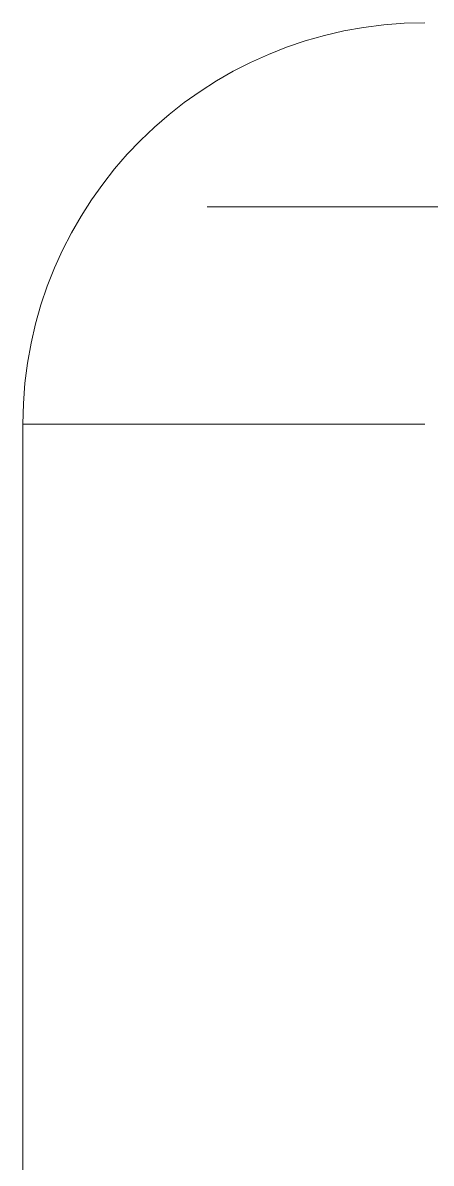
# Model space of a CAD drawing. Header units: inches. Extents: x -0.2 to 48, y -0.6 to 31.4.
# Drawn here: x 4.64 to 4.8172, y 24.553 to 25.0488 of the extents above; entities that cross this region are included whole.
import ezdxf

# ---------------------------------------------------------------- set-up
doc = ezdxf.new("R2010")
doc.units = ezdxf.units.IN
doc.header["$MEASUREMENT"] = 0
doc.layers.add('1', color=7, linetype='Continuous', true_color=0xffffff)
doc.layers.add('21', color=7, linetype='Continuous', true_color=0xffffff)

# ---------------------------------------------------------------- blocks, each defined once
blk = doc.blocks.new('08ic1064_MODEL')
at = {"layer": '1', "color": 252, "linetype": 'Continuous', "lineweight": 18}
for p, q in [((1, 13.875), (0.094488, 13.875)), ((0.094488, 0.094488), (0.094488, 13.875)), ((0.094488, 0.094488, 0.08), (0.094488, 0.094488)), ((11.905512, 0.094488), (0.094488, 0.094488))]:
    blk.add_line(p, q, dxfattribs=at)
at = {"layer": '1', "color": 252, "linetype": 'Continuous', "lineweight": 18, "extrusion": (0, 1, 0)}
blk.add_arc((-0.094488, 0.174488, 13.875), 0.174488, 270, 0, dxfattribs=at)
at = {"layer": '1', "color": 252, "linetype": 'Continuous', "lineweight": 18, "extrusion": (-1.9824e-17, -1, 0)}
blk.add_arc((0.094488, 0.174488, -0.094488), 0.174488, 180, 270, dxfattribs=at)
at = {"layer": '1', "color": 252, "linetype": 'Continuous', "lineweight": 18, "extrusion": (1, 0, 0)}
blk.add_arc((0.094488, 0.174488, 0.094488), 0.174488, 180, 270, dxfattribs=at)
blk = doc.blocks.new('08ic1067_MODEL')
at = {"layer": '21', "color": 53, "linetype": 'Continuous', "lineweight": 18, "extrusion": (1, 0, 0)}
blk.add_arc((13.695, 0.18, 11.875), 0.18, 270, 0, dxfattribs=at)
blk = doc.blocks.new('08ic1064_am')
at = {"layer": '1', "color": 2, "linetype": 'Continuous', "lineweight": 18, "extrusion": (1, 0, 0)}
blk.add_blockref('08ic1064_MODEL', (0, 0.056378, -0.18), dxfattribs=at)
blk.add_blockref('08ic1064_MODEL', (0, 0.056378, -0.18), dxfattribs=at)
at = {"layer": '1', "color": 2, "linetype": 'Continuous', "lineweight": 18, "extrusion": (-1, 0, 0)}
blk.add_blockref('08ic1067_MODEL', (-11.875, 11.0625, -0.08), dxfattribs=at)
blk.add_blockref('08ic1067_MODEL', (-11.875, 11.0625, -0.08), dxfattribs=at)

msp = doc.modelspace()

# ---------------------------------------------------------------- block references
at = {"layer": '21', "color": 2, "linetype": 'Continuous', "lineweight": 18, "extrusion": (0, 0, -1), "rotation": 180}
msp.add_blockref('08ic1064_am', (-4.82, 24.968782, 0.83), dxfattribs=at)

doc.saveas('drawing.dxf')
